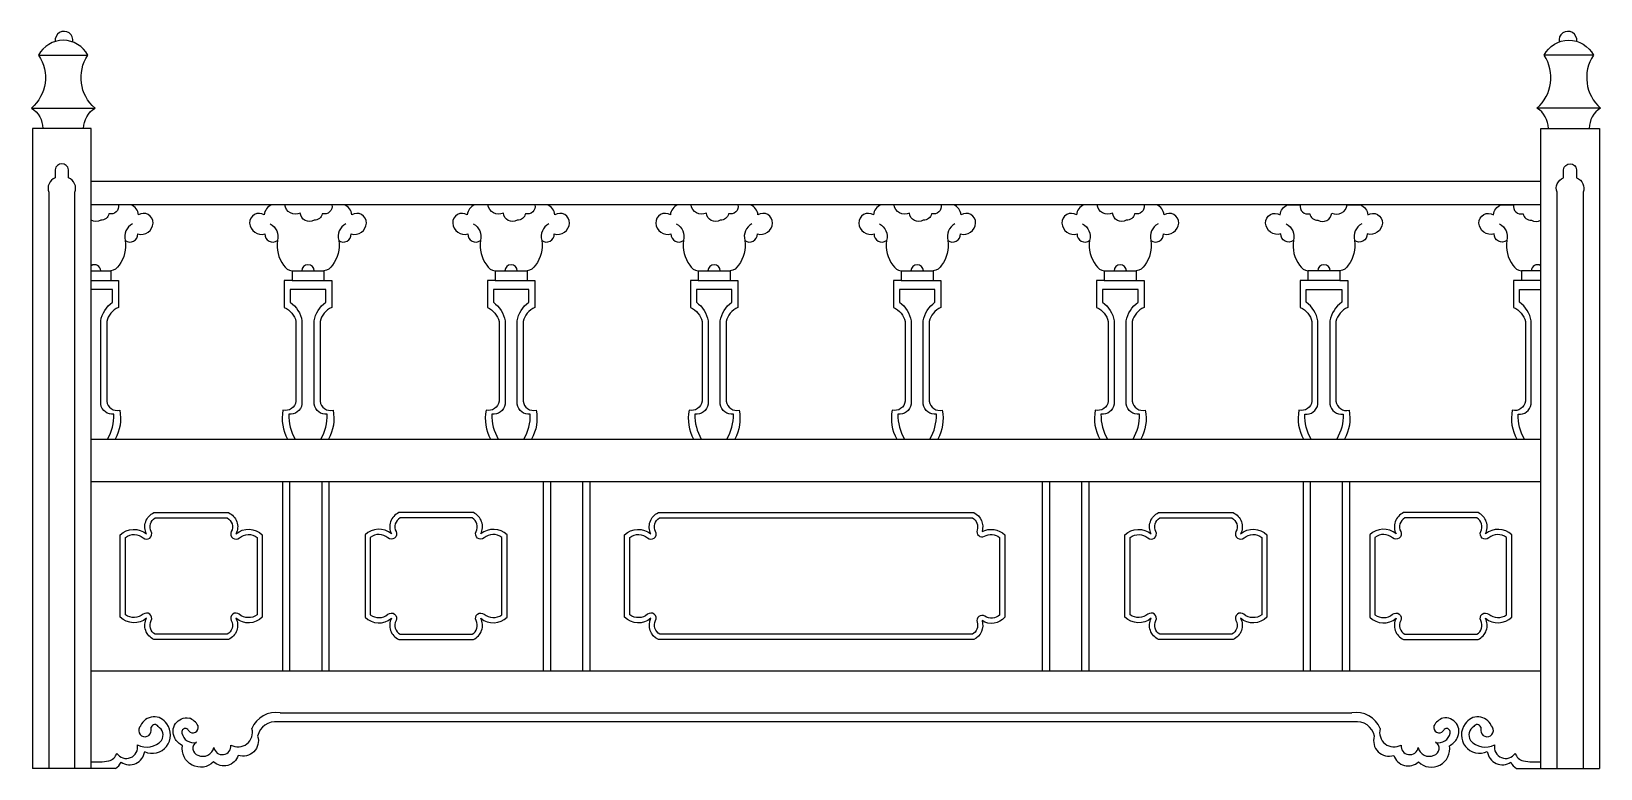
# Model space of a CAD drawing. Extents: x 188 to 2591, y 5457 to 6586.
import ezdxf

# ---------------------------------------------------------------- set-up
doc = ezdxf.new("R2010")
doc.units = 0
doc.header["$LTSCALE"] = 0.85
doc.header["$MEASUREMENT"] = 0
for name, color, linetype in [('3', 3, 'CONTINUOUS'), ('4', 4, 'CONTINUOUS'), ('7', 7, 'CONTINUOUS')]:
    doc.layers.add(name, color=color, linetype=linetype)

msp = doc.modelspace()

# ---------------------------------------------------------------- linework, layer by layer
at = {"layer": '3'}
for p, q in [((199, 6549.6), (274.4, 6549.6)), ((2580.3, 6549.6), (2504.8, 6549.6)), ((188, 6468.6), (285.4, 6468.6)), ((2591.3, 6468.6), (2493.8, 6468.6)), ((572.5, 5896.6), (572.5, 5606.6)), ((643.6, 5896.6), (643.6, 5606.6)), ((972, 5896.6), (972, 5606.6)), ((1043, 5896.6), (1043, 5606.6)), ((1736.2, 5896.6), (1736.2, 5606.6)), ((1807.3, 5896.6), (1807.3, 5606.6)), ((2135.7, 5896.6), (2135.7, 5606.6)), ((2206.7, 5896.6), (2206.7, 5606.6)), ((569, 5542), (2210.2, 5542))]:
    msp.add_line(p, q, dxfattribs=at)
for points in [[(254.6, 5456.6), (254.6, 6339.7, 0.422899), (244.6, 6361.6), (244.6, 6374.3, 0.915923), (224.6, 6374.3), (224.6, 6361.6, 0.422899), (214.6, 6339.7), (214.6, 5456.6)], [(2524.6, 5456.6), (2524.6, 6339.7, -0.422899), (2534.6, 6361.6), (2534.6, 6374.3, -0.915923), (2554.6, 6374.3), (2554.6, 6361.6, -0.422899), (2564.6, 6339.7), (2564.6, 5456.6)], [(304.5, 5961.6, 0.138881), (314.4, 5999.6, -0.39651), (294.1, 6014.8), (294.1, 6142.8, -0.19599), (312.1, 6171.2), (312.1, 6190.7), (300.2, 6190.7), (279.6, 6190.7)], [(631.2, 5961.6, 0.138881), (641.1, 5999.6, -0.39651), (620.9, 6014.8), (620.9, 6142.8, -0.19599), (638.8, 6171.2), (638.8, 6190.7), (627, 6190.7), (584.5, 6190.7), (584.5, 6171.2, -0.19599), (602.4, 6142.8), (602.4, 6014.8, -0.39651), (582.1, 5999.6, 0.138881), (592, 5961.6)], [(942.2, 5961.6, 0.138881), (952.1, 5999.6, -0.39651), (931.9, 6014.8), (931.9, 6142.8, -0.19599), (949.8, 6171.2), (949.8, 6190.7), (938, 6190.7), (895.5, 6190.7), (895.5, 6171.2, -0.19599), (913.4, 6142.8), (913.4, 6014.8, -0.39651), (893.1, 5999.6, 0.138881), (903, 5961.6)], [(1253.2, 5961.6, 0.138881), (1263.1, 5999.6, -0.39651), (1242.9, 6014.8), (1242.9, 6142.8, -0.19599), (1260.8, 6171.2), (1260.8, 6190.7), (1249, 6190.7), (1206.5, 6190.7), (1206.5, 6171.2, -0.19599), (1224.4, 6142.8), (1224.4, 6014.8, -0.39651), (1204.1, 5999.6, 0.138881), (1214, 5961.6)], [(1564.2, 5961.6, 0.138881), (1574.1, 5999.6, -0.39651), (1553.9, 6014.8), (1553.9, 6142.8, -0.19599), (1571.8, 6171.2), (1571.8, 6190.7), (1560, 6190.7), (1517.5, 6190.7), (1517.5, 6171.2, -0.19599), (1535.4, 6142.8), (1535.4, 6014.8, -0.39651), (1515.1, 5999.6, 0.138881), (1525, 5961.6)], [(1875.2, 5961.6, 0.138881), (1885.1, 5999.6, -0.39651), (1864.9, 6014.8), (1864.9, 6142.8, -0.19599), (1882.8, 6171.2), (1882.8, 6190.7), (1871, 6190.7), (1828.5, 6190.7), (1828.5, 6171.2, -0.19599), (1846.4, 6142.8), (1846.4, 6014.8, -0.39651), (1826.1, 5999.6, 0.138881), (1836, 5961.6)], [(2148, 5961.6, -0.138881), (2138.1, 5999.6, 0.39651), (2158.4, 6014.8), (2158.4, 6142.8, 0.19599), (2140.4, 6171.2), (2140.4, 6190.7), (2152.3, 6190.7), (2194.8, 6190.7), (2194.8, 6171.2, 0.19599), (2176.8, 6142.8), (2176.8, 6014.8, 0.39651), (2197.1, 5999.6, -0.138881), (2187.2, 5961.6)], [(2474.8, 5961.6, -0.138881), (2464.9, 5999.6, 0.39651), (2485.1, 6014.8), (2485.1, 6142.8, 0.19599), (2467.2, 6171.2), (2467.2, 6190.7), (2479, 6190.7), (2499.6, 6190.7)], [(501.3, 5687, -0.426679), (489.9, 5654.4), (375.7, 5654.4, -0.426369), (364.3, 5687, -0.381145), (324, 5688.6), (324, 5814.6, -0.388632), (364.3, 5816.2, -0.42659), (375.7, 5848.8), (489.9, 5848.8, -0.426895), (501.3, 5816.2, -0.396262), (541.6, 5814.6), (541.6, 5688.6, -0.3889), (501.3, 5687)], [(739.3, 5687, 0.426679), (750.7, 5654.4), (864.9, 5654.4, 0.426369), (876.3, 5687, 0.381145), (916.6, 5688.6), (916.6, 5814.6, 0.388632), (876.3, 5816.2, 0.42659), (864.9, 5848.8), (750.7, 5848.8, 0.426895), (739.3, 5816.2, 0.396262), (699, 5814.6), (699, 5688.6, 0.3889), (739.3, 5687)], [(1643.9, 5819.8, -0.32795), (1678.9, 5814.6), (1678.9, 5688.6, -0.37602), (1643.9, 5683.4, -0.379412), (1631.1, 5654.4), (1148.2, 5654.4, -0.413706), (1136.8, 5687, -0.3889), (1096.5, 5688.6), (1096.5, 5814.6, -0.38869), (1136.8, 5816.2, -0.42592), (1148.2, 5848.8), (1631.1, 5848.8, -0.379573), (1643.9, 5819.8)], [(2039.9, 5687, -0.426679), (2028.6, 5654.4), (1914.4, 5654.4, -0.426369), (1903, 5687, -0.381145), (1862.7, 5688.6), (1862.7, 5814.6, -0.388632), (1903, 5816.2, -0.42659), (1914.4, 5848.8), (2028.6, 5848.8, -0.426895), (2039.9, 5816.2, -0.396262), (2080.3, 5814.6), (2080.3, 5688.6, -0.3889), (2039.9, 5687)], [(2278, 5687, 0.426679), (2289.3, 5654.4), (2403.6, 5654.4, 0.426369), (2414.9, 5687, 0.381145), (2455.2, 5688.6), (2455.2, 5814.6, 0.388632), (2414.9, 5816.2, 0.42659), (2403.6, 5848.8), (2289.3, 5848.8, 0.426895), (2278, 5816.2, 0.396262), (2237.7, 5814.6), (2237.7, 5688.6, 0.3889), (2278, 5687)]]:
    msp.add_lwpolyline(points, format="xyb", dxfattribs=at)
for points in [[(494.1, 5683.4, -0.39774), (488, 5662.4), (377.6, 5662.4, -0.397419), (371.4, 5683.4, 0.812743), (359.2, 5693.2, -0.340764), (332, 5692.3), (332, 5811, -0.34807), (359.2, 5810.1, 0.818328), (371.4, 5819.8, -0.397647), (377.6, 5840.8), (488, 5840.8, -0.397951), (494.1, 5819.8, 0.824396), (506.5, 5810.2, -0.355523), (533.6, 5811), (533.6, 5692.3, -0.348332), (506.4, 5693.1, 0.818585)], [(746.4, 5683.4, 0.39774), (752.6, 5662.4), (863, 5662.4, 0.397419), (869.1, 5683.4, -0.812743), (881.3, 5693.2, 0.340764), (908.6, 5692.3), (908.6, 5811, 0.34807), (881.4, 5810.1, -0.818328), (869.1, 5819.8, 0.397647), (863, 5840.8), (752.6, 5840.8, 0.397951), (746.4, 5819.8, -0.824396), (734.1, 5810.2, 0.355523), (707, 5811), (707, 5692.3, 0.348332), (734.1, 5693.1, -0.818585)], [(1647.6, 5812.7, -0.288823), (1670.9, 5811), (1670.9, 5691.9, -0.335398), (1648.2, 5690.2, 0.703075), (1636.3, 5681, -0.351372), (1629.1, 5662.4), (1150.2, 5662.4, -0.384366), (1144, 5683.5, 0.809419), (1131.7, 5693.1, -0.348332), (1104.5, 5692.3), (1104.5, 5811, -0.348113), (1131.7, 5810.1, 0.818212), (1144, 5819.8, -0.396943), (1150.1, 5840.8), (1629.1, 5840.8, -0.351531), (1636.3, 5822.2, 0.671931)], [(2032.8, 5683.4, -0.39774), (2026.7, 5662.4), (1916.3, 5662.4, -0.397419), (1910.1, 5683.4, 0.812743), (1897.9, 5693.2, -0.340764), (1870.7, 5692.3), (1870.7, 5811, -0.34807), (1897.8, 5810.1, 0.818328), (1910.1, 5819.8, -0.397647), (1916.3, 5840.8), (2026.7, 5840.8, -0.397951), (2032.8, 5819.8, 0.824396), (2045.2, 5810.2, -0.355523), (2072.3, 5811), (2072.3, 5692.3, -0.348332), (2045.1, 5693.1, 0.818585)], [(2285.1, 5683.4, 0.39774), (2291.3, 5662.4), (2401.6, 5662.4, 0.397419), (2407.8, 5683.4, -0.812743), (2420, 5693.2, 0.340764), (2447.2, 5692.3), (2447.2, 5811, 0.34807), (2420.1, 5810.1, -0.818328), (2407.8, 5819.8, 0.397647), (2401.6, 5840.8), (2291.3, 5840.8, 0.397951), (2285.1, 5819.8, -0.824396), (2272.7, 5810.2, 0.355523), (2245.7, 5811), (2245.7, 5692.3, 0.348332), (2272.8, 5693.1, -0.818585)]]:
    msp.add_lwpolyline(points, format="xyb", close=True, dxfattribs=at)
for centre, radius, start, end in [((238, 6572.7), 13.6, 348.4617, 187.9784), ((2541.2, 6572.7), 13.6, 352.0216, 191.5383), ((284.9, 6219.3), 9.48, 0, 123.6238), ((611.6, 6219.3), 9.48, 0, 180), ((922.6, 6219.3), 9.48, 0, 180), ((1233.6, 6219.3), 9.48, 0, 180), ((1544.6, 6219.3), 9.48, 0, 180), ((1855.6, 6219.3), 9.48, 0, 180), ((2167.6, 6219.3), 9.48, 0, 180), ((2494.4, 6219.3), 9.48, 56.3762, 180), ((421.2, 5510.8), 24.7, 27.1885, 70.508), ((562, 5503.6), 39, 79.6219, 158.3896), ((2217.3, 5503.6), 39, 21.6104, 100.3781), ((316.2, 5519.2), 55.3, 352.8931, 1.0741), ((376.9, 5518.4), 5.71, 28.6756, 160.4613), ((374.6, 5508), 15, 327.632, 61.0016), ((423.7, 5512.7), 5.43, 17.666, 199.1625), ((436.2, 5514.2), 17.9, 190.6368, 284.4833), ((435.2, 5519.8), 8.32, 220.8721, 15.8084), ((504.3, 5512.1), 22.2, 240.7417, 15.2145), ((2275, 5512.1), 22.2, 164.7855, 299.2583), ((2344.1, 5519.8), 8.32, 164.1916, 319.1279), ((2343.1, 5514.2), 17.9, 255.5167, 349.3632), ((2355.5, 5512.7), 5.43, 340.8375, 162.334), ((2404.6, 5508), 15, 118.9984, 212.368), ((2402.3, 5518.4), 5.71, 19.5387, 151.3244), ((2463, 5519.2), 55.3, 178.9259, 187.1069), ((2417.4, 5515.2), 9.67, 197.033, 47.4559), ((302.2, 5485.3), 17.3, 283.5515, 342.4298), ((333.3, 5489.6), 17.4, 213.3935, 10.9388), ((364.2, 5520.6), 31, 243.3822, 318.2201), ((446, 5487.6), 10.8, 119.8183, 254.2511), ((450.6, 5492.7), 17.2, 244.1336, 347.8876), ((480.4, 5491.2), 13.2, 189.3204, 6.8068), ((2298.9, 5491.2), 13.2, 173.1932, 350.6796), ((2328.7, 5492.7), 17.2, 192.1124, 295.8664), ((2333.3, 5487.6), 10.8, 285.7489, 60.1817), ((2415, 5520.6), 31, 221.7799, 296.6178), ((2446, 5489.6), 17.4, 169.0612, 326.6065), ((2477, 5485.3), 17.3, 197.5702, 256.4485), ((287.2, 5577.9), 111.1, 266.1044, 279.9175), ((2492.1, 5577.9), 111.1, 260.0825, 273.8956)]:
    msp.add_arc(centre, radius, start, end, dxfattribs=at)
at = {"layer": '4'}
for p, q in [((279.6, 6356.6), (2499.6, 6356.6)), ((2499.6, 6320.6), (279.6, 6320.6)), ((279.6, 5961.6), (2499.6, 5961.6)), ((279.6, 5896.6), (2499.6, 5896.6)), ((279.6, 5606.6), (2499.6, 5606.6)), ((279.6, 5456.6), (189.6, 5456.6)), ((317, 5456.6), (279.6, 5456.6)), ((2499.6, 5456.6), (2589.6, 5456.6))]:
    msp.add_line(p, q, dxfattribs=at)
for points in [[(268, 6437.6, -0.258745), (285.4, 6468.6, -0.378375), (274.4, 6549.6, 0.609291), (199, 6549.6, -0.378375), (188, 6468.6, -0.258745), (205.4, 6437.6)], [(2511.3, 6437.6, 0.258745), (2493.8, 6468.6, 0.378375), (2504.8, 6549.6, -0.609291), (2580.3, 6549.6, 0.378375), (2591.3, 6468.6, 0.258745), (2573.8, 6437.6)], [(2213.5, 5528.2), (565.7, 5528.2, 0.398035), (534.5, 5506.3, -0.614072), (504.7, 5476.9, -0.551173), (467, 5466.9, -0.731946), (419.5, 5491.8, -0.16501), (407.7, 5503.2, -0.638603), (429.5, 5534.1)], [(2423.9, 5522.4, 0.605164), (2384, 5525.3, 0.785281), (2417.8, 5482.7, 0.547938), (2453.9, 5466.3, 0.118245), (2462.3, 5456.6), (2499.6, 5456.6)]]:
    msp.add_lwpolyline(points, format="xyb", dxfattribs=at)
for points in [[(279.6, 5456.6), (279.6, 6437.6), (189.6, 6437.6), (189.6, 5456.6)], [(2499.6, 5456.6), (2499.6, 6437.6), (2589.6, 6437.6), (2589.6, 5456.6)]]:
    msp.add_lwpolyline(points, dxfattribs=at)
for centre, radius, start, end in [((376, 5513.4), 22.6, 31.8038, 156.5271), ((2217.6, 5500.7), 27.8, 11.6416, 98.4587), ((2358, 5510.8), 24.7, 109.492, 152.8115), ((2353.5, 5513.6), 20.8, 330.0418, 100.2916), ((361.9, 5515.2), 9.67, 132.5441, 342.967), ((373.1, 5508.1), 28, 245.2432, 37.8107), ((2267.1, 5499.2), 23.5, 162.2055, 288.4171), ((338.2, 5486), 23.5, 237.0286, 351.9086), ((2332.1, 5486.9), 28.1, 225.2263, 10.0347), ((2348.8, 5514.8), 25.5, 295.5184, 332.9981), ((300.9, 5479), 27.5, 305.6673, 332.6419), ((2296.6, 5483.8), 23.1, 197.4421, 312.8915)]:
    msp.add_arc(centre, radius, start, end, dxfattribs=at)
at = {"layer": '7'}
for p, q in [((279.6, 6219.3), (309.4, 6219.3)), ((279.6, 6204.7), (309.4, 6204.7)), ((587.1, 6219.3), (636.1, 6219.3)), ((587.1, 6204.7), (636.1, 6204.7)), ((898.1, 6219.3), (947.1, 6219.3)), ((898.1, 6204.7), (947.1, 6204.7)), ((1209.1, 6219.3), (1258.1, 6219.3)), ((1209.1, 6204.7), (1258.1, 6204.7)), ((1520.1, 6219.3), (1569.1, 6219.3)), ((1520.1, 6204.7), (1569.1, 6204.7)), ((1831.1, 6219.3), (1880.1, 6219.3)), ((1831.1, 6204.7), (1880.1, 6204.7)), ((2192.1, 6219.3), (2143.1, 6219.3)), ((2192.1, 6204.7), (2143.1, 6204.7)), ((2499.6, 6219.3), (2469.9, 6219.3)), ((2499.6, 6204.7), (2469.9, 6204.7)), ((583.5, 5896.6), (583.5, 5606.6)), ((632.6, 5896.6), (632.6, 5606.6)), ((983, 5896.6), (983, 5606.6)), ((1032, 5896.6), (1032, 5606.6)), ((1747.2, 5896.6), (1747.2, 5606.6)), ((1796.3, 5896.6), (1796.3, 5606.6)), ((2146.7, 5896.6), (2146.7, 5606.6)), ((2195.7, 5896.6), (2195.7, 5606.6))]:
    msp.add_line(p, q, dxfattribs=at)
for points in [[(331.8, 6265.9, 0.634774), (351, 6275.9, 0.475546), (374.3, 6292.4, 0.595014), (351.9, 6305.2, 0.282031), (340.6, 6320.6), (321.3, 6320.6, -0.573954), (306.7, 6306.9, -0.393121), (294.1, 6297, -0.280497), (279.6, 6297, -0.280497)], [(658.6, 6265.9, 0.634774), (677.8, 6275.9, 0.475546), (701.1, 6292.4, 0.595014), (678.7, 6305.2, 0.282031), (667.3, 6320.6), (648.1, 6320.6, -0.573954), (633.5, 6306.9, -0.393121), (620.9, 6297, -0.559948), (599.8, 6307.9, -0.530502), (576.2, 6320.6), (556, 6320.6, 0.282031), (544.6, 6305.2, 0.595014), (522.2, 6292.4, 0.475546), (545.5, 6275.9, 0.634774), (564.7, 6265.9)], [(969.6, 6265.9, 0.634774), (988.8, 6275.9, 0.475546), (1012.1, 6292.4, 0.595014), (989.7, 6305.2, 0.282031), (978.3, 6320.6), (959.1, 6320.6, -0.573954), (944.5, 6306.9, -0.393121), (931.9, 6297, -0.559948), (910.8, 6307.9, -0.530502), (887.2, 6320.6), (867, 6320.6, 0.282031), (855.6, 6305.2, 0.595014), (833.2, 6292.4, 0.475546), (856.5, 6275.9, 0.634774), (875.7, 6265.9)], [(1280.6, 6265.9, 0.634774), (1299.8, 6275.9, 0.475546), (1323.1, 6292.4, 0.595014), (1300.7, 6305.2, 0.282031), (1289.3, 6320.6), (1270.1, 6320.6, -0.573954), (1255.5, 6306.9, -0.393121), (1242.9, 6297, -0.559948), (1221.8, 6307.9, -0.530502), (1198.2, 6320.6), (1178, 6320.6, 0.282031), (1166.6, 6305.2, 0.595014), (1144.2, 6292.4, 0.475546), (1167.5, 6275.9, 0.634774), (1186.7, 6265.9)], [(1591.6, 6265.9, 0.634774), (1610.8, 6275.9, 0.475546), (1634.1, 6292.4, 0.595014), (1611.7, 6305.2, 0.282031), (1600.3, 6320.6), (1581.1, 6320.6, -0.573954), (1566.5, 6306.9, -0.393121), (1553.9, 6297, -0.559948), (1532.8, 6307.9, -0.530502), (1509.2, 6320.6), (1489, 6320.6, 0.282031), (1477.6, 6305.2, 0.595014), (1455.2, 6292.4, 0.475546), (1478.5, 6275.9, 0.634774), (1497.7, 6265.9)], [(1902.6, 6265.9, 0.634774), (1921.8, 6275.9, 0.475546), (1945.1, 6292.4, 0.595014), (1922.7, 6305.2, 0.282031), (1911.3, 6320.6), (1892.1, 6320.6, -0.573954), (1877.5, 6306.9, -0.393121), (1864.9, 6297, -0.559948), (1843.8, 6307.9, -0.530502), (1820.2, 6320.6), (1800, 6320.6, 0.282031), (1788.6, 6305.2, 0.595014), (1766.2, 6292.4, 0.475546), (1789.5, 6275.9, 0.634774), (1808.7, 6265.9)], [(2120.7, 6265.9, -0.634774), (2101.5, 6275.9, -0.475546), (2078.1, 6292.4, -0.595014), (2100.6, 6305.2, -0.282031), (2111.9, 6320.6), (2131.2, 6320.6, 0.573954), (2145.8, 6306.9, 0.393121), (2158.4, 6297, 0.559948), (2179.5, 6307.9, 0.530502), (2203, 6320.6), (2223.3, 6320.6, -0.282031), (2234.7, 6305.2, -0.595014), (2257.1, 6292.4, -0.475546), (2233.7, 6275.9, -0.634774), (2214.5, 6265.9)], [(2447.5, 6265.9, -0.634774), (2428.2, 6275.9, -0.475546), (2404.9, 6292.4, -0.595014), (2427.3, 6305.2, -0.282031), (2438.7, 6320.6), (2458, 6320.6, 0.573954), (2472.6, 6306.9, 0.393121), (2485.2, 6297, 0.280497), (2499.6, 6297, 0.280497)], [(342.8, 6291.5, 0.350721), (331.8, 6265.9, -0.201347), (322.2, 6228, -0.237524), (309.4, 6219.3), (309.4, 6204.7), (321.2, 6204.7), (321.2, 6163.1, 0.244209), (303.3, 6141.5), (303.3, 6019.5, 0.438395), (323.2, 6005.7, -0.1768), (316.4, 5961.6)], [(553.7, 6291.5, -0.350721), (564.7, 6265.9, 0.201347), (574.3, 6228, 0.237524), (587.1, 6219.3), (587.1, 6204.7), (575.3, 6204.7), (575.3, 6163.1, -0.244209), (593.2, 6141.5), (593.2, 6019.5, -0.438395), (573.3, 6005.7, 0.1768), (580.2, 5961.6)], [(669.5, 6291.5, 0.350721), (658.6, 6265.9, -0.201347), (649, 6228, -0.237524), (636.1, 6219.3), (636.1, 6204.7), (648, 6204.7), (648, 6163.1, 0.244209), (630.1, 6141.5), (630.1, 6019.5, 0.438395), (650, 6005.7, -0.1768), (643.1, 5961.6)], [(864.7, 6291.5, -0.350721), (875.7, 6265.9, 0.201347), (885.3, 6228, 0.237524), (898.1, 6219.3), (898.1, 6204.7), (886.3, 6204.7), (886.3, 6163.1, -0.244209), (904.2, 6141.5), (904.2, 6019.5, -0.438395), (884.3, 6005.7, 0.1768), (891.2, 5961.6)], [(980.5, 6291.5, 0.350721), (969.6, 6265.9, -0.201347), (960, 6228, -0.237524), (947.1, 6219.3), (947.1, 6204.7), (959, 6204.7), (959, 6163.1, 0.244209), (941.1, 6141.5), (941.1, 6019.5, 0.438395), (961, 6005.7, -0.1768), (954.1, 5961.6)], [(1175.7, 6291.5, -0.350721), (1186.7, 6265.9, 0.201347), (1196.3, 6228, 0.237524), (1209.1, 6219.3), (1209.1, 6204.7), (1197.3, 6204.7), (1197.3, 6163.1, -0.244209), (1215.2, 6141.5), (1215.2, 6019.5, -0.438395), (1195.3, 6005.7, 0.1768), (1202.2, 5961.6)], [(1291.5, 6291.5, 0.350721), (1280.6, 6265.9, -0.201347), (1271, 6228, -0.237524), (1258.1, 6219.3), (1258.1, 6204.7), (1270, 6204.7), (1270, 6163.1, 0.244209), (1252.1, 6141.5), (1252.1, 6019.5, 0.438395), (1272, 6005.7, -0.1768), (1265.1, 5961.6)], [(1486.7, 6291.5, -0.350721), (1497.7, 6265.9, 0.201347), (1507.3, 6228, 0.237524), (1520.1, 6219.3), (1520.1, 6204.7), (1508.3, 6204.7), (1508.3, 6163.1, -0.244209), (1526.2, 6141.5), (1526.2, 6019.5, -0.438395), (1506.3, 6005.7, 0.1768), (1513.2, 5961.6)], [(1602.5, 6291.5, 0.350721), (1591.6, 6265.9, -0.201347), (1582, 6228, -0.237524), (1569.1, 6219.3), (1569.1, 6204.7), (1581, 6204.7), (1581, 6163.1, 0.244209), (1563.1, 6141.5), (1563.1, 6019.5, 0.438395), (1583, 6005.7, -0.1768), (1576.1, 5961.6)], [(1797.7, 6291.5, -0.350721), (1808.7, 6265.9, 0.201347), (1818.3, 6228, 0.237524), (1831.1, 6219.3), (1831.1, 6204.7), (1819.3, 6204.7), (1819.3, 6163.1, -0.244209), (1837.2, 6141.5), (1837.2, 6019.5, -0.438395), (1817.3, 6005.7, 0.1768), (1824.2, 5961.6)], [(1913.5, 6291.5, 0.350721), (1902.6, 6265.9, -0.201347), (1893, 6228, -0.237524), (1880.1, 6219.3), (1880.1, 6204.7), (1892, 6204.7), (1892, 6163.1, 0.244209), (1874.1, 6141.5), (1874.1, 6019.5, 0.438395), (1894, 6005.7, -0.1768), (1887.1, 5961.6)], [(2109.7, 6291.5, -0.350721), (2120.7, 6265.9, 0.201347), (2130.3, 6228, 0.237524), (2143.1, 6219.3), (2143.1, 6204.7), (2131.3, 6204.7), (2131.3, 6163.1, -0.244209), (2149.2, 6141.5), (2149.2, 6019.5, -0.438395), (2129.3, 6005.7, 0.1768), (2136.1, 5961.6)], [(2225.5, 6291.5, 0.350721), (2214.5, 6265.9, -0.201347), (2204.9, 6228, -0.237524), (2192.1, 6219.3), (2192.1, 6204.7), (2204, 6204.7), (2204, 6163.1, 0.244209), (2186, 6141.5), (2186, 6019.5, 0.438395), (2206, 6005.7, -0.1768), (2199.1, 5961.6)], [(2436.5, 6291.5, -0.350721), (2447.5, 6265.9, 0.201347), (2457.1, 6228, 0.237524), (2469.9, 6219.3), (2469.9, 6204.7), (2458, 6204.7), (2458, 6163.1, -0.244209), (2476, 6141.5), (2476, 6019.5, -0.438395), (2456, 6005.7, 0.1768), (2462.9, 5961.6)]]:
    msp.add_lwpolyline(points, format="xyb", dxfattribs=at)

doc.saveas('drawing.dxf')
